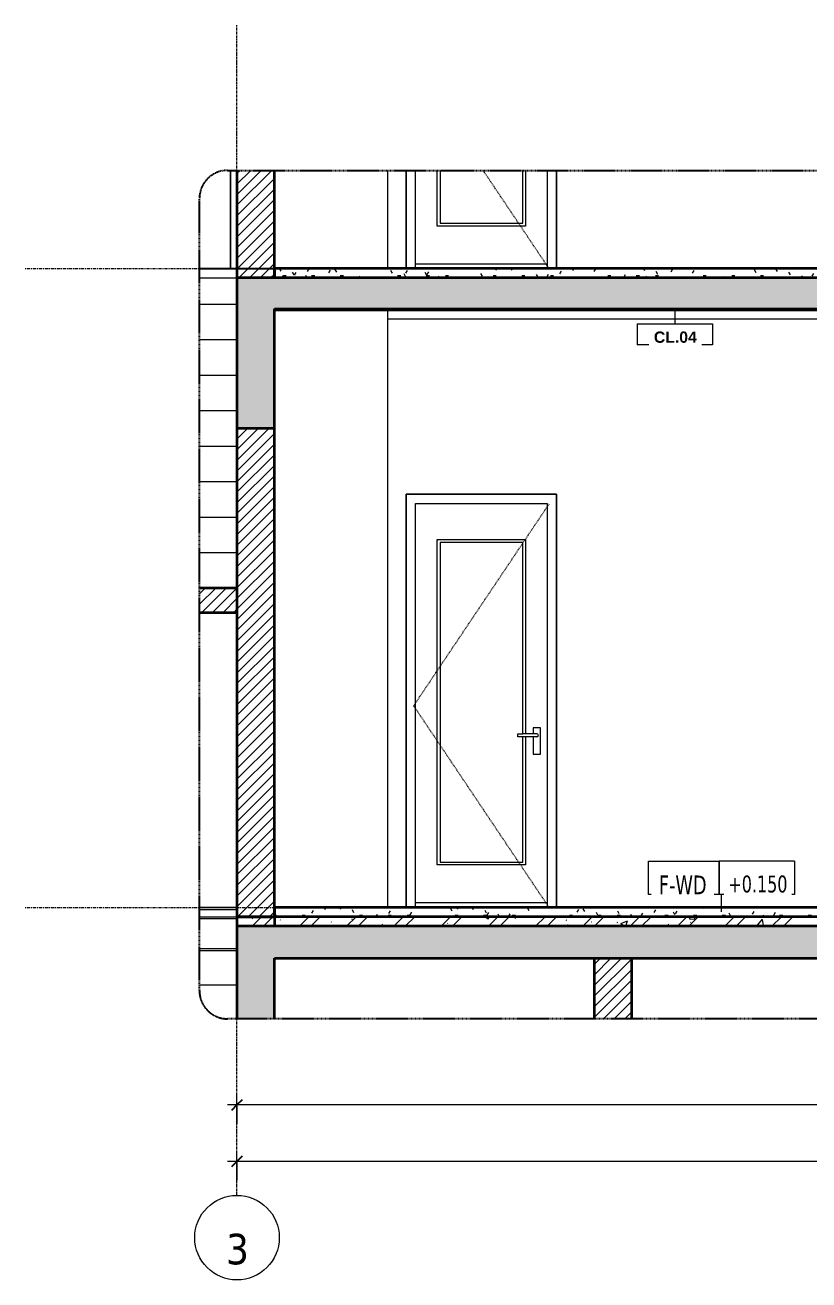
# Model space of a CAD drawing. Header units: millimetres. Extents: x 31157 to 224036, y 218 to 80529.
# Drawn here: x 72797 to 76967, y 218 to 6896 of the extents above; entities that cross this region are included whole.
import ezdxf

# ---------------------------------------------------------------- set-up
doc = ezdxf.new("R2010")
doc.units = ezdxf.units.MM
for name, pattern in [('Centre', [31.75, 6.35, -4.7625, 15.875, -4.7625]), ('Dash', [6, 3, -3]), ('Grid Line', [22.225, 12.7, -3.175, 3.175, -3.175]), ('Hidden', [7.14375, 4.7625, -2.38125])]:
    doc.linetypes.add(name, pattern=pattern)
for name, color, linetype, lineweight in [('0-5', 170, 'Continuous', 5), ('A-ANNO-DIMS', 211, 'Continuous', 9), ('A-ANNO-DIMS-50', 211, 'Continuous', 9), ('A-CLNG-1', 250, 'Continuous', 35), ('A-CLNG-IDEN', 151, 'Continuous', 9), ('A-DETL-GENF', 92, 'Continuous', 18), ('A-DETL-GENF-4', 92, 'Hidden', 25), ('A-DETL-GENF-5', 9, 'Continuous', 18), ('A-DETL-GENF-HDLN-1', 7, 'Dash', 18), ('A-DETL-MEDM', 33, 'Continuous', 35), ('A-DOOR', 31, 'Continuous', 18), ('A-DOOR-1', 7, 'Continuous', 18), ('A-DOOR-FRAM-1', 31, 'Continuous', 18), ('A-FLOR', 192, 'Continuous', 18), ('A-FLOR-2', 7, 'Continuous', 18), ('A-FLOR-FNSH-1', 250, 'Continuous', 35), ('A-FLOR-IDEN', 11, 'Continuous', 9), ('A-FLOR-LEVL-2', 51, 'Centre', 9), ('A-FLOR-PATT-1', 253, 'Continuous', 18), ('A-FLOR-PATT-4', 67, 'Continuous', 18), ('A-WALL', 113, 'Continuous', 18), ('A-WALL-5', 7, 'Continuous', 18), ('A-WALL-6', 250, 'Continuous', 35), ('A-WALL-PATT-2', 111, 'Continuous', 18), ('M-EQPM', 50, 'Continuous', 18), ('M-EQPM-3', 50, 'Continuous', 25), ('S-GRID-1', 1, 'Grid Line', 9), ('S-GRID-IDEN', 1, 'Continuous', 9), ('S-STRS', 31, 'Continuous', 18), ('S-STRS-1', 31, 'Continuous', 35)]:
    doc.layers.add(name, color=color, linetype=linetype, lineweight=lineweight)
doc.styles.add('Arial_B_3', font='arialbd.ttf', dxfattribs={"height": 60})
doc.styles.add('Tahoma', font='tahoma.ttf', dxfattribs={"width": 0.8, "height": 100})
doc.styles.add('Tahoma_1', font='tahoma.ttf', dxfattribs={"width": 0.8, "height": 90})
doc.styles.add('Tahoma_B', font='tahomabd.ttf', dxfattribs={"height": 162.5})
doc.styles.add('UTM Avo', font='', dxfattribs={"width": 0.9, "height": 125})
doc.styles.get('UTM Avo').set_extended_font_data('UTM Avo')
doc.dimstyles.new('1_Dim_chi_tiet_2_5', dxfattribs={"dimscale": 304.8, "dimtxt": 124.912619, "dimasz": 0.19685, "dimexe": 0.164042, "dimexo": 0.0625, "dimgap": 0.016404, "dimtad": 1, "dimdec": 0, "dimrnd": 5, "dimzin": 0, "dimdsep": 46, "dimtxsty": 'UTM Avo', "dimblk1": 'OBLIQUE', "dimblk2": 'OBLIQUE', "dimsah": 1, "dimcen": 0.09, "dimdle": 0.164042, "dimazin": 0, "dimtfac": 1, "dimtdec": 4, "dimtix": 1, "dimtmove": 0, "dimatfit": 3, "dimfxl": 0.328084, "dimfxlon": 1, "dimtvp": 1, "dimtolj": 1, "dimtzin": 0, "dimarcsym": 2})
pattern_1 = [(50, (-37692.33, 15875), (364.368, -31.878), [38.1, -419.1]), (355, (-37692.33, 15875), (-70.486, 382.113), [30.48, -335.28]), (100.451, (-37661.97, 15872.34), (293.885, 350.233), [32.38, -356.18]), (46.184, (-37692.33, 15976.6), (542.158, -84.086), [57.15, -628.65]), (96.636, (-37647.15, 15969.6), (474.805, 494.855), [48.57, -534.27]), (351.184, (-37692.33, 15976.6), (474.81, 494.85), [45.72, -502.92]), (21, (-37641.53, 15951.2), (303.2285, -204.5305), [38.1, -419.1]), (326, (-37641.53, 15951.2), (123.604, 368.376), [30.48, -335.28]), (71.451, (-37616.26, 15934.16), (426.834, 163.843), [32.38, -356.18]), (37.5, (-37692.33, 15875), (6.1766, 169.1102), [3.353, -327.863, 3.353, -337.007, -336.55]), (37.5, (-37692.33, 15875), (6.1766, 169.1102), [-671.576, 3.353, -333.197]), (7.5, (-37692.33, 15875), (133.6389, 200.3615), [3.353, -190.703, 3.353, -320.243, -128.27]), (7.5, (-37692.33, 15875), (133.6389, 200.3615), [-517.652, 3.353, -124.917]), (327.5, (-37805.62, 15875), (271.1818, -11.4584), [3.353, -123.647, 3.353, -392.887, -525.78]), (327.5, (-37805.62, 15875), (271.1818, -11.4584), [-523.24, 3.353, -522.427]), (317.5, (-37856.42, 15875), (296.2585, 50.853), [3.353, -161.747, 3.353, -259.791, -373.38]), (317.5, (-37856.42, 15875), (296.2585, 50.853), [-428.244, 3.353, -370.027]), (45, (-37692.33, 15875), (-125.7236, 125.7236), []), (45, (-37692.33, 16065.5), (-125.7236, 125.7236), [])]
pattern_2 = [(0, (-37692.334, 15875), (203.2, 50.8), [16.764, -135.636, 16.764, -135.636, -812.8]), (0, (-37692.334, 15875), (203.2, 50.8), [-304.8, 16.764, -288.036, 16.764, -135.636, -355.6]), (0, (-37692.334, 15875), (203.2, 50.8), [-762, 16.764, -84.836, 16.764, -237.236]), (120, (-37616.134, 15900.4), (-145.59409, 150.57636), [16.764, -135.636, 16.764, -135.636, -812.8]), (120, (-37616.134, 15900.4), (-145.59409, 150.57636), [-304.8, 16.764, -288.036, 16.764, -135.636, -355.6]), (120, (-37616.134, 15900.4), (-145.59409, 150.57636), [-762, 16.764, -84.836, 16.764, -237.236]), (240, (-37590.734, 16002), (-57.60591, -201.37636), [16.764, -135.636, 16.764, -135.636, -812.8]), (240, (-37590.734, 16002), (-57.60591, -201.37636), [-304.8, 16.764, -288.036, 16.764, -135.636, -355.6]), (240, (-37590.734, 16002), (-57.60591, -201.37636), [-762, 16.764, -84.836, 16.764, -237.236])]
pattern_3 = [(45, (78884.862, 15875), (-28.28427, 28.28427), [])]

# ---------------------------------------------------------------- blocks, each defined once
blk = doc.blocks.new('NCV_TKTC_KET CAU_rvt-4-TKCS_CĂN HỘ LOẠI 2 - MẶT CẮT 3')
at = {"layer": 'A-FLOR-PATT-1'}
h = blk.add_hatch(dxfattribs=at)
h.set_pattern_fill('FP_10', color=256, style=0, pattern_type=2)
h.set_pattern_definition(pattern_1)
h.paths.add_polyline_path([(-38252.6, 5380), (-38252.6, 5385), (-42452.6, 5385), (-42452.6, 5380), (-38347.7, 5380)])
h = blk.add_hatch(dxfattribs=at)
h.set_pattern_fill('FP_10', color=256, style=0, pattern_type=2)
h.set_pattern_definition(pattern_1)
h.paths.add_polyline_path([(-38252.6, 5380), (-38252.6, 5385), (-42452.6, 5385), (-42452.6, 5380), (-38347.7, 5380)])
h = blk.add_hatch(dxfattribs=at)
h.set_pattern_fill('FP_10', color=256, style=0, pattern_type=2)
h.set_pattern_definition(pattern_1)
h.paths.add_polyline_path([(-40052.6, 2100), (-38152.6, 2100), (-38152.6, 2150), (-42652.6, 2150), (-42652.6, 2100), (-40952.6, 2100)])
h = blk.add_hatch(dxfattribs=at)
h.set_pattern_fill('FP_10', color=256, style=0, pattern_type=2)
h.set_pattern_definition(pattern_1)
h.paths.add_polyline_path([(-40052.6, 2100), (-38152.6, 2100), (-38152.6, 2150), (-42652.6, 2150), (-42652.6, 2100), (-40952.6, 2100)])
at = {"layer": 'A-FLOR-2'}
for p, q in [((-42852.6, 5550), (-42652.6, 5550)), ((-41852.6, 5380), (-41852.6, 5330)), ((-38252.6, 5330), (-41852.6, 5330)), ((-42852.6, 2150), (-42652.6, 2150)), ((-42652.6, 1980), (-42852.6, 1980))]:
    blk.add_line(p, q, dxfattribs=at)
at = {"layer": 'A-FLOR-FNSH-1'}
for p, q in [((-42452.6, 5380), (-38252.6, 5380)), ((-38152.6, 2150), (-42652.6, 2150)), ((-42652.6, 2150), (-42652.6, 2099.9))]:
    blk.add_line(p, q, dxfattribs=at)
blk = doc.blocks.new('DOOR_CW_01 CANH MO-PANEL KINH - DIG_02-800x2200-CỬA NHÔM KÍNH-400864-TKCS_CĂN HỘ LOẠI 2 - MẶT CẮT 3')
at = {"layer": 'A-DETL-GENF-HDLN-1'}
blk.add_line((-40992.6, 5600), (-41343.2, 6122.7), dxfattribs=at)
at = {"layer": 'A-DOOR-1'}
for p, q in [((-41752.6, 6122.7), (-41752.6, 5600)), ((-41702.6, 5600), (-41702.6, 6122.7)), ((-41587.6, 5826), (-41587.6, 6122.7)), ((-41572.6, 6122.7), (-41572.6, 5841)), ((-41132.6, 5841), (-41132.6, 6122.7)), ((-41117.6, 6122.7), (-41117.6, 5826)), ((-41002.6, 6122.7), (-41002.6, 5600)), ((-40952.6, 5600), (-40952.6, 6122.7)), ((-41117.6, 5826), (-41587.6, 5826)), ((-41572.6, 5841), (-41132.6, 5841)), ((-41702.6, 5626), (-41002.6, 5626))]:
    blk.add_line(p, q, dxfattribs=at)
blk = doc.blocks.new('NCV_TKTC_TANG 2_rvt-4-TKCS_CĂN HỘ LOẠI 2 - MẶT CẮT 3')
at = {"layer": 'A-FLOR-PATT-4'}
h = blk.add_hatch(dxfattribs=at)
h.set_pattern_fill('FP_12', color=256, style=0, pattern_type=2)
h.set_pattern_definition(pattern_2)
h.paths.add_polyline_path([(-41027.6, 5550), (-38152.6, 5550), (-38152.6, 5600), (-42452.6, 5600), (-42452.6, 5550), (-41752.6, 5550)])
at = {"layer": 'A-FLOR-FNSH-1'}
for p, q in [((-38152.6, 5600), (-42452.6, 5600)), ((-42452.6, 5600), (-42452.6, 5550))]:
    blk.add_line(p, q, dxfattribs=at)
at = {"layer": 'A-WALL-5'}
for p, q in [((-41852.6, 6122.7), (-41852.6, 5600)), ((-41752.6, 5700), (-41752.6, 6122.7)), ((-40952.6, 6122.7), (-40952.6, 5700)), ((-41752.6, 5600), (-41752.6, 5700)), ((-40952.6, 5700), (-40952.6, 5600))]:
    blk.add_line(p, q, dxfattribs=at)
at = {"layer": 'A-DOOR'}
blk.add_blockref('DOOR_CW_01 CANH MO-PANEL KINH - DIG_02-800x2200-CỬA NHÔM KÍNH-400864-TKCS_CĂN HỘ LOẠI 2 - MẶT CẮT 3', (0, 0), dxfattribs=at)
blk = doc.blocks.new('DOOR_CW_01 CANH MO-PANEL KINH - DIG_02-800x2200-CỬA NHÔM KÍNH-V47-TKCS_CĂN HỘ LOẠI 2 - MẶT CẮT 3')
at = {"layer": 'A-DETL-GENF-HDLN-1'}
for p, q in [((-41712.6, 3273.5), (-40992.6, 4347)), ((-40992.6, 2200), (-41712.6, 3273.5))]:
    blk.add_line(p, q, dxfattribs=at)
at = {"layer": 'A-DOOR-1'}
for p, q in [((-40952.6, 4400), (-41752.6, 4400)), ((-41752.6, 4400), (-41752.6, 2200)), ((-41702.6, 2200), (-41702.6, 4350)), ((-41702.6, 4350), (-41002.6, 4350)), ((-41002.6, 4350), (-41002.6, 2200)), ((-40952.6, 2200), (-40952.6, 4400)), ((-41587.6, 4158), (-41117.6, 4158)), ((-41587.6, 2426), (-41587.6, 4158)), ((-41132.6, 4143), (-41572.6, 4143)), ((-41572.6, 4143), (-41572.6, 2441)), ((-41132.6, 3124.5), (-41132.6, 4143)), ((-41117.6, 4158), (-41117.6, 3124.5)), ((-41077.3, 3156), (-41077.3, 3124.5)), ((-41037.8, 3156), (-41077.3, 3156)), ((-41037.8, 3016), (-41037.8, 3156)), ((-41158.4, 3124.5), (-41132.6, 3124.5)), ((-41158.4, 3107.5), (-41158.4, 3124.5)), ((-41132.6, 3107.5), (-41158.4, 3107.5)), ((-41057.6, 3124.5), (-41132.6, 3124.5)), ((-41132.6, 2441), (-41132.6, 3107.5)), ((-41057.6, 3107.5), (-41132.6, 3107.5)), ((-41117.6, 3107.5), (-41117.6, 2426)), ((-41077.3, 3107.5), (-41077.3, 3016)), ((-41077.3, 3016), (-41037.8, 3016)), ((-41117.6, 2426), (-41587.6, 2426)), ((-41572.6, 2441), (-41132.6, 2441)), ((-41702.6, 2226), (-41002.6, 2226))]:
    blk.add_line(p, q, dxfattribs=at)
for start, end in [(0, 90), (270, 360)]:
    blk.add_arc((-41057.6, 3116), 8.5, start, end, dxfattribs=at)
blk = doc.blocks.new('NCV_TKTC_TANG 1_rvt-4-TKCS_CĂN HỘ LOẠI 2 - MẶT CẮT 3')
at = {"layer": 'A-FLOR-PATT-4'}
h = blk.add_hatch(dxfattribs=at)
h.set_pattern_fill('FP_12', color=256, style=0, pattern_type=2)
h.set_pattern_definition(pattern_2)
h.paths.add_polyline_path([(-38347.711807, 2150), (-38152.564287, 2150), (-38152.564287, 2200), (-42452.564287, 2200), (-42452.564287, 2150), (-40052.564287, 2150)])
at = {"layer": 'A-CLNG-1'}
blk.add_line((-42452.564287, 5380), (-38252.635618, 5380), dxfattribs=at)
at = {"layer": 'A-FLOR-FNSH-1'}
for p, q in [((-38152.564287, 2200), (-42452.564287, 2200)), ((-42452.564287, 2200), (-42452.564287, 2100))]:
    blk.add_line(p, q, dxfattribs=at)
at = {"layer": 'A-WALL-5'}
for p, q in [((-41852.564287, 5380), (-41852.564287, 2200)), ((-41752.564287, 2300), (-41752.564287, 4400)), ((-41752.564287, 4400), (-40952.564287, 4400)), ((-40952.564287, 4400), (-40952.564287, 2300)), ((-41752.564287, 2200), (-41752.564287, 2300)), ((-40952.564287, 2300), (-40952.564287, 2200))]:
    blk.add_line(p, q, dxfattribs=at)
at = {"layer": 'A-DOOR'}
blk.add_blockref('DOOR_CW_01 CANH MO-PANEL KINH - DIG_02-800x2200-CỬA NHÔM KÍNH-V47-TKCS_CĂN HỘ LOẠI 2 - MẶT CẮT 3', (0, 0), dxfattribs=at)
blk = doc.blocks.new('TKTC_XREF_251221_MB TANG 2-7 - TKTC_XREF_251221_MB TANG 2-7-2039446-TKCS_CĂN HỘ LOẠI 2 - MẶT CẮT 3')
at = {"layer": 'M-EQPM-3'}
for p, q in [((-42852.6, 5600), (-42652.6, 5600)), ((-42652.6, 5600), (-42252.6, 5600)), ((-42252.6, 5600), (-36352.6, 5600))]:
    blk.add_line(p, q, dxfattribs=at)
blk = doc.blocks.new('FD_01 - FD_01-1200x2200mm-1787918-TKCS_CĂN HỘ LOẠI 2 - MẶT CẮT 3')
at = {"layer": 'A-DOOR'}
blk.add_line((-42852.564287, 2200), (-42652.564287, 2200), dxfattribs=at)
blk = doc.blocks.new('FD_01 - FD_01-1200x2200mm-V48-TKCS_CĂN HỘ LOẠI 2 - MẶT CẮT 3')
at = {"layer": 'A-DOOR'}
for p, q in [((-42687.6, 5600), (-42687.6, 6122.7)), ((-42852.6, 5600), (-42687.6, 5600))]:
    blk.add_line(p, q, dxfattribs=at)
at = {"layer": 'A-DOOR-FRAM-1'}
for p, q in [((-42687.6, 6122.7), (-42687.6, 5600)), ((-42687.6, 5600), (-42652.6, 5600))]:
    blk.add_line(p, q, dxfattribs=at)
blk = doc.blocks.new('BORDER VIEW - BORDER VIEW-3688915-TKCS_CĂN HỘ LOẠI 2 - MẶT CẮT 3')
at = {"layer": 'A-DETL-GENF-4'}
for p, q in [((-42702.6, 6122.7), (-33556.7, 6122.7)), ((-42852.6, 1757.4), (-42852.6, 5972.7)), ((-33556.7, 1607.4), (-42702.6, 1607.4))]:
    blk.add_line(p, q, dxfattribs=at)
for centre, start, end in [((-42702.6, 5972.7), 90, 180), ((-42702.6, 1757.4), 180, 270)]:
    blk.add_arc(centre, 150, start, end, dxfattribs=at)
blk = doc.blocks.new('Grid - M_Grid Head - Circle-353313-TKCS_CĂN HỘ LOẠI 2 - MẶT CẮT 3')
at = {"layer": 'S-GRID-IDEN'}
blk.add_circle((-33652.6, 442.9), 225, dxfattribs=at)
blk = doc.blocks.new('DIMBLOCK79-TKCS_CĂN HỘ LOẠI 2 - MẶT CẮT 3')
at = {"layer": 'A-ANNO-DIMS-50'}
for p, q in [((82724.6, 1248.8), (82724.6, 1098.8)), ((82724.6, 1148.8), (82724.6, 1248.8)), ((82724.6, 1148.8), (73874.6, 1148.8)), ((73924.6, 1048.8), (73924.6, 1198.8)), ((73924.6, 1148.8), (73924.6, 1048.8))]:
    blk.add_line(p, q, dxfattribs=at)
at = {"layer": 'A-ANNO-DIMS-50', "lineweight": 25}
for p, q in [((73924.6, 1148.8), (73894.6, 1118.8)), ((73924.6, 1148.8), (73954.6, 1178.8)), ((82724.6, 1148.8), (82694.6, 1118.8)), ((82724.6, 1148.8), (82754.6, 1178.8))]:
    blk.add_line(p, q, dxfattribs=at)
at = {"layer": 'A-ANNO-DIMS-50', "color": 0, "insert": (78153.5, 1311.1), "char_height": 125, "width": 410.824, "attachment_point": 1, "line_spacing_factor": 1.110334, "style": 'UTM Avo'}
blk.add_mtext('8800', dxfattribs=at)
blk = doc.blocks.new('_Oblique')
at = {"color": 0, "linetype": 'ByBlock', "lineweight": -2}
blk.add_line((-0.5, -0.5), (0.5, 0.5), dxfattribs=at)
blk = doc.blocks.new('DIMBLOCK80-TKCS_CĂN HỘ LOẠI 2 - MẶT CẮT 3')
at = {"layer": 'A-ANNO-DIMS-50'}
for p, q in [((73924.6, 748.8), (73924.6, 898.8)), ((82924.6, 748.8), (82924.6, 898.8)), ((82974.6, 848.8), (73874.6, 848.8)), ((73924.6, 848.8), (73924.6, 748.8)), ((82924.6, 848.8), (82924.6, 748.8))]:
    blk.add_line(p, q, dxfattribs=at)
at = {"layer": 'A-ANNO-DIMS-50', "lineweight": 25}
for p, q in [((73924.6, 848.8), (73954.6, 878.8)), ((82924.6, 848.8), (82954.6, 878.8)), ((73924.6, 848.8), (73894.6, 818.8)), ((82924.6, 848.8), (82894.6, 818.8))]:
    blk.add_line(p, q, dxfattribs=at)
at = {"layer": 'A-ANNO-DIMS-50', "color": 0, "insert": (78253.5, 1011.1), "char_height": 125, "width": 410.824, "attachment_point": 1, "line_spacing_factor": 1.110334, "style": 'UTM Avo'}
blk.add_mtext('9000', dxfattribs=at)
blk = doc.blocks.new('TAG SAN - TTG - TAG FFL-4075299-TKCS_CĂN HỘ LOẠI 2 - MẶT CẮT 3')
at = {"layer": 'A-FLOR-IDEN'}
for p, q in [((-40463.1, 2268.4), (-40463.1, 2447.2)), ((-40463.1, 2447.2), (-40087.1, 2447.2)), ((-40087.1, 2447.2), (-40087.1, 2268.4)), ((-39687.1, 2447.2), (-40087.1, 2447.2)), ((-40087.1, 2268.4), (-40087.1, 2447.2)), ((-39687.1, 2447.2), (-39687.1, 2268.4)), ((-40087.1, 2268.4), (-40463.1, 2268.4)), ((-39687.1, 2268.4), (-40087.1, 2268.4))]:
    blk.add_line(p, q, dxfattribs=at)
blk = doc.blocks.new('M_Ceiling Tag w Height - M_Ceiling Tag-4076437-TKCS_CĂN HỘ LOẠI 2 - MẶT CẮT 3')
at = {"layer": 'A-CLNG-IDEN'}
for p, q in [((-40524, 5305.9), (-40524, 5194.8)), ((-40524, 5305.9), (-40122.8, 5305.9)), ((-40122.8, 5305.9), (-40122.8, 5194.8)), ((-40122.8, 5194.8), (-40524, 5194.8))]:
    blk.add_line(p, q, dxfattribs=at)

msp = doc.modelspace()

# ---------------------------------------------------------------- hatches: boundary and pattern name
at = {"layer": 'A-DETL-GENF-5'}
h = msp.add_hatch(dxfattribs=at)
h.set_pattern_fill('FP_10', color=256, style=0, pattern_type=2)
h.set_pattern_definition([(50, (78884.86, 15875), (364.368, -31.878), [38.1, -419.1]), (355, (78884.86, 15875), (-70.486, 382.113), [30.48, -335.28]), (100.451, (78915.23, 15872.34), (293.885, 350.233), [32.38, -356.18]), (46.184, (78884.86, 15976.6), (542.158, -84.086), [57.15, -628.65]), (96.636, (78930.04, 15969.6), (474.805, 494.855), [48.57, -534.27]), (351.184, (78884.86, 15976.6), (474.81, 494.85), [45.72, -502.92]), (21, (78935.66, 15951.2), (303.2285, -204.5305), [38.1, -419.1]), (326, (78935.66, 15951.2), (123.604, 368.376), [30.48, -335.28]), (71.451, (78960.93, 15934.16), (426.834, 163.843), [32.38, -356.18]), (37.5, (78884.86, 15875), (6.1766, 169.1102), [3.353, -327.863, 3.353, -337.007, -336.55]), (37.5, (78884.86, 15875), (6.1766, 169.1102), [-671.576, 3.353, -333.197]), (7.5, (78884.86, 15875), (133.6389, 200.3615), [3.353, -190.703, 3.353, -320.243, -128.27]), (7.5, (78884.86, 15875), (133.6389, 200.3615), [-517.652, 3.353, -124.917]), (327.5, (78771.58, 15875), (271.1818, -11.4584), [3.353, -123.647, 3.353, -392.887, -525.78]), (327.5, (78771.58, 15875), (271.1818, -11.4584), [-523.24, 3.353, -522.427]), (317.5, (78720.78, 15875), (296.2585, 50.853), [3.353, -161.747, 3.353, -259.791, -373.38]), (317.5, (78720.78, 15875), (296.2585, 50.853), [-428.244, 3.353, -370.027]), (45, (78884.86, 15875), (-125.7236, 125.7236), []), (45, (78884.86, 16065.5), (-125.7236, 125.7236), [])])
h.paths.add_polyline_path([(78369.9, 1607.4), (78624.6, 1607.4), (78624.6, 1930), (82624.6, 1930), (82624.6, 1607.4), (82924.6, 1607.4), (82924.6, 2300), (82724.6, 2300), (82724.6, 2100), (80424.6, 2100), (80424.6, 2300), (80224.6, 2300), (80224.6, 2100), (73924.6, 2100), (73924.6, 1607.4), (74124.6, 1607.4), (74124.6, 1930), (78324.6, 1930), (78324.6, 1607.4)])
h.paths.add_polyline_path([(73924.6, 4750), (74124.6, 4750), (74124.6, 5385), (78324.6, 5385), (78324.6, 4950), (78624.6, 4950), (78624.6, 5335), (80224.6, 5335), (80224.6, 5100), (80424.7, 5100), (80424.6, 5700), (80224.6, 5700), (80224.6, 5550), (73924.6, 5550), (73924.6, 4844.4)])
h.paths.add_polyline_path([(82624.6, 4950), (82924.6, 4950), (82924.6, 5600), (82624.6, 5600), (82624.6, 5380)])
at = {"layer": 'A-WALL-PATT-2'}
h = msp.add_hatch(dxfattribs=at)
h.set_pattern_fill('FP_11', color=256, style=0, pattern_type=2)
h.set_pattern_definition(pattern_3)
h.paths.add_polyline_path([(74124.6, 5550), (74124.6, 6122.7), (73924.6, 6122.7), (73924.6, 5550), (74023.3, 5550)])
h = msp.add_hatch(dxfattribs=at)
h.set_pattern_fill('FP_11', color=256, style=0, pattern_type=2)
h.set_pattern_definition(pattern_3)
h.paths.add_polyline_path([(74124.6, 2150), (74124.6, 2150), (74124.6, 4750), (73924.6, 4750), (73924.6, 2150), (73979.2, 2150)])
h = msp.add_hatch(dxfattribs=at)
h.set_pattern_fill('FP_11', color=256, style=0, pattern_type=2)
h.set_pattern_definition(pattern_3)
h.paths.add_polyline_path([(75824.6, 1607.4), (76024.6, 1607.4), (76024.6, 1930), (75824.6, 1930)])
at = {"layer": 'S-STRS'}
h = msp.add_hatch(dxfattribs=at)
h.set_pattern_fill('FP_11', color=256, style=0, pattern_type=2)
h.set_pattern_definition(pattern_3)
h.paths.add_polyline_path([(73724.6, 3770), (73924.6, 3770), (73924.6, 3900), (73724.6, 3900), (73724.6, 3864.2)])

# ---------------------------------------------------------------- linework, layer by layer
at = {"layer": 'A-CLNG-IDEN'}
msp.add_line((76253.8, 5382.8), (76253.8, 5305.9), dxfattribs=at)
at = {"layer": 'A-DETL-MEDM'}
for p, q in [((80224.6, 5550), (73924.6, 5550)), ((73924.6, 5550), (73924.6, 4750)), ((74124.6, 4750), (74124.6, 5385)), ((74124.6, 5385), (78324.6, 5385)), ((73924.6, 4750), (74124.6, 4750)), ((80224.6, 2100), (73924.6, 2100)), ((73924.6, 2100), (73924.6, 1607.4)), ((74124.6, 1607.4), (74124.6, 1930)), ((74124.6, 1930), (78324.6, 1930))]:
    msp.add_line(p, q, dxfattribs=at)
at = {"layer": 'A-FLOR'}
for p, q in [((73724.6, 2190), (73924.6, 2190)), ((73924.6, 2140), (73724.6, 2140))]:
    msp.add_line(p, q, dxfattribs=at)
at = {"layer": 'A-FLOR-IDEN'}
msp.add_line((76502.1, 2177.5), (76502.1, 2268.4), dxfattribs=at)
at = {"layer": 'A-FLOR-LEVL-2'}
for p, q in [((72797.4, 5600), (83841.4, 5600)), ((72797.4, 2200), (83841.4, 2200))]:
    msp.add_line(p, q, dxfattribs=at)
at = {"layer": 'A-WALL'}
for p, q in [((74724.6, 6122.7), (74724.6, 5600)), ((73924.6, 5600), (73724.6, 5600)), ((74724.6, 5380), (74724.6, 2200)), ((73924.6, 2200), (73724.6, 2200))]:
    msp.add_line(p, q, dxfattribs=at)
at = {"layer": 'A-WALL-6'}
for p, q in [((73924.6, 6122.7), (73924.6, 5550)), ((74124.6, 5550), (74124.6, 6122.7)), ((73924.6, 4750), (73924.6, 2150)), ((74124.6, 2150), (74124.6, 4750)), ((73924.6, 2150), (74124.6, 2150)), ((75824.6, 1930), (75824.6, 1607.4)), ((76024.6, 1607.4), (76024.6, 1930))]:
    msp.add_line(p, q, dxfattribs=at)
at = {"layer": 'S-GRID-1'}
for p, q in [((73924.6, 5645.9), (73924.6, 6895.9)), ((73924.6, 1917.9), (73924.6, 5645.9)), ((73924.6, 667.9), (73924.6, 1917.9))]:
    msp.add_line(p, q, dxfattribs=at)
at = {"layer": 'S-STRS'}
for p, q in [((73724.6, 5411.1), (73924.6, 5411.1)), ((73724.6, 5222.2), (73924.6, 5222.2)), ((73724.6, 5033.3), (73924.6, 5033.3)), ((73724.6, 4844.4), (73924.6, 4844.4)), ((73724.6, 4655.6), (73924.6, 4655.6)), ((73724.6, 4466.7), (73924.6, 4466.7)), ((73724.6, 4277.8), (73924.6, 4277.8)), ((73724.6, 4088.9), (73924.6, 4088.9)), ((73724.6, 1970.4), (73924.6, 1970.4)), ((73724.6, 1788.9), (73924.6, 1788.9))]:
    msp.add_line(p, q, dxfattribs=at)
at = {"layer": 'S-STRS-1'}
for p, q in [((73925, 3900), (73724.6, 3900)), ((73925, 3770), (73925, 3900)), ((73724.6, 3770), (73925, 3770))]:
    msp.add_line(p, q, dxfattribs=at)

# ---------------------------------------------------------------- block references
at = {"layer": '0-5'}
for name in ['NCV_TKTC_TANG 2_rvt-4-TKCS_CĂN HỘ LOẠI 2 - MẶT CẮT 3', 'NCV_TKTC_KET CAU_rvt-4-TKCS_CĂN HỘ LOẠI 2 - MẶT CẮT 3', 'NCV_TKTC_TANG 1_rvt-4-TKCS_CĂN HỘ LOẠI 2 - MẶT CẮT 3']:
    msp.add_blockref(name, (116577.2, 0), dxfattribs=at)
at = {"layer": 'A-CLNG-IDEN'}
msp.add_blockref('M_Ceiling Tag w Height - M_Ceiling Tag-4076437-TKCS_CĂN HỘ LOẠI 2 - MẶT CẮT 3', (116577.2, 0), dxfattribs=at)
at = {"layer": 'A-DETL-GENF'}
msp.add_blockref('BORDER VIEW - BORDER VIEW-3688915-TKCS_CĂN HỘ LOẠI 2 - MẶT CẮT 3', (116577.2, 0), dxfattribs=at)
at = {"layer": 'A-DOOR'}
for name in ['FD_01 - FD_01-1200x2200mm-V48-TKCS_CĂN HỘ LOẠI 2 - MẶT CẮT 3', 'FD_01 - FD_01-1200x2200mm-1787918-TKCS_CĂN HỘ LOẠI 2 - MẶT CẮT 3']:
    msp.add_blockref(name, (116577.2, 0), dxfattribs=at)
at = {"layer": 'A-FLOR-IDEN'}
msp.add_blockref('TAG SAN - TTG - TAG FFL-4075299-TKCS_CĂN HỘ LOẠI 2 - MẶT CẮT 3', (116577.2, 0), dxfattribs=at)
at = {"layer": 'M-EQPM'}
msp.add_blockref('TKTC_XREF_251221_MB TANG 2-7 - TKTC_XREF_251221_MB TANG 2-7-2039446-TKCS_CĂN HỘ LOẠI 2 - MẶT CẮT 3', (116577.2, 0), dxfattribs=at)
at = {"layer": 'S-GRID-IDEN'}
msp.add_blockref('Grid - M_Grid Head - Circle-353313-TKCS_CĂN HỘ LOẠI 2 - MẶT CẮT 3', (107577.2, 0), dxfattribs=at)

# ---------------------------------------------------------------- dimensions: what is measured, and where the dimension line sits
at = {"layer": 'A-ANNO-DIMS'}
for base, p1, p2, override, picture, middle in [((73924.6, 1148.8), (82724.6, 1248.8), (73924.6, 1048.8), {"dimpost": '<>', "dimfxl": 8802.272434}, 'DIMBLOCK79-TKCS_CĂN HỘ LOẠI 2 - MẶT CẮT 3', (78324.6, 1218.4)), ((73924.6, 848.8), (82924.6, 748.8), (73924.6, 748.8), {"dimpost": '<>', "dimfxl": 9000}, 'DIMBLOCK80-TKCS_CĂN HỘ LOẠI 2 - MẶT CẮT 3', (78424.6, 918.4))]:
    dim = msp.add_linear_dim(base=base, p1=p1, p2=p2, dimstyle='1_Dim_chi_tiet_2_5', override=override, dxfattribs=at)
    dim.commit()
    dim.dimension.update_dxf_attribs({"geometry": picture, "text_midpoint": middle})

# ---------------------------------------------------------------- next in the draw order: texts
at = {"layer": 'A-CLNG-IDEN', "insert": (76256.5, 5234.7), "char_height": 60, "width": 251.5, "attachment_point": 5, "line_spacing_factor": 0.936439, "style": 'Arial_B_3', "bg_fill": 3, "box_fill_scale": 1.25, "bg_fill_color": 256, "bg_fill_true_color": 13158600, "bg_fill_transparency": 0}
msp.add_mtext('\\pt634.9998,1270.0002,1905,2539.9998,3175.0002,3810,4444.9998,5080.0002,5715,6349.9998,6985.0002,7620,8254.9998,8890.0002,9525,10159.9998,10795.0002,11430,12064.9998,12700.0002,13335,13969.9998,14605.0002,15240,15874.9998,16510.0002,17145,17779.9998,18415.0002,19050,19684.9998,20320.0002;CL.04', dxfattribs=at)
at = {"layer": 'A-FLOR-IDEN', "attachment_point": 5, "line_spacing_factor": 0.996129, "bg_fill": 3, "box_fill_scale": 1.25, "bg_fill_color": 256, "bg_fill_true_color": 13158600, "bg_fill_transparency": 0}
for s, insert, char_height, width, style in [('\\pt4,8,12,16,20,24,28,32,36,40,44,48,52,56,60,64,68,72,76,80,84,88,92,96,100,104,108,112,116,120,124,128;F-WD', (76295.7, 2320.2), 100, 283.2, 'Tahoma'), ('\\pt3.9996,8.0001,11.9997,16.0002,19.9998,24.0003,27.9999,32.0004,36,39.9996,44.0001,47.9997,52.0002,55.9998,60.0003,63.9999,68.0004,72,75.9996,80.0001,83.9997,88.0002,91.9998,96.0003,99.9999,104.0004,108,111.9996,116.0001,119.9997,124.0002,127.9998;+0.150', (76695.9, 2324.2), 90, 314.8, 'Tahoma_1')]:
    msp.add_mtext(s, dxfattribs=dict(at, insert=insert, char_height=char_height, width=width, style=style))
at = {"layer": 'S-GRID-IDEN', "insert": (73927, 380.5), "char_height": 162.5, "width": 145.5, "attachment_point": 5, "line_spacing_factor": 0.996129, "style": 'Tahoma_B', "bg_fill": 3, "box_fill_scale": 1.25, "bg_fill_color": 256, "bg_fill_true_color": 13158600, "bg_fill_transparency": 0}
msp.add_mtext('\\pt634.99962,1269.99925,1905.0005,2540.00013,3174.99975,3809.99937,4445.00062,5080.00025,5714.99987,6349.9995,6985.00075,7620.00037,8255,8889.99962,9524.99925,10160.0005,10795.00013,11429.99975,12064.99938,12700.00063,13335.00025,13969.99988,14604.9995,15240.00075,15875.00038,16510,17144.99963,17779.99925,18415.0005,19050.00013,19684.99975,20319.99938;3', dxfattribs=at)

doc.saveas('drawing.dxf')
